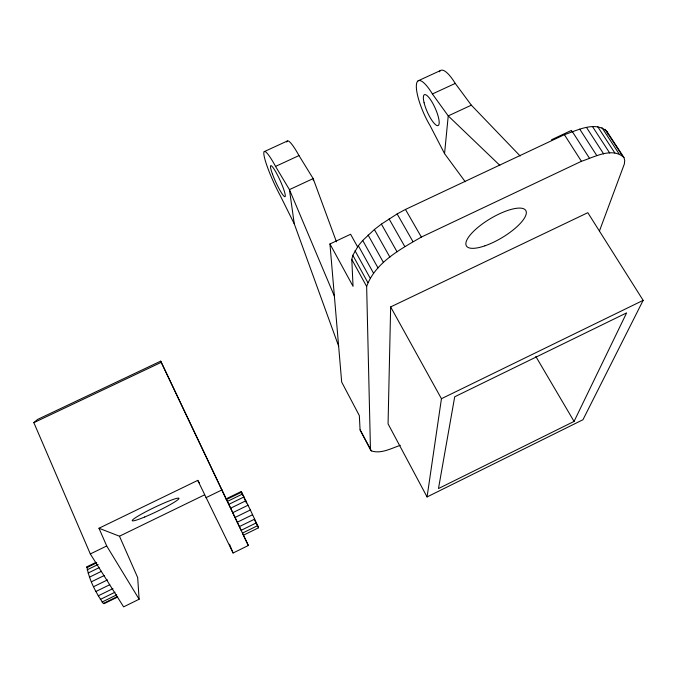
<?xml version="1.0" encoding="UTF-8"?>
<svg xmlns="http://www.w3.org/2000/svg" width="677" height="677" viewBox="0 0 677 677"><rect width="100%" height="100%" fill="white"/><g stroke="black" fill="none" stroke-linecap="round" stroke-linejoin="round"><path stroke-width="1.02" d="M390.654 306.918L388.065 423.853L427.069 496.943L582.965 419.723L643.15 300.351L587.814 212.688L390.654 306.918L441.446 398.711L427.069 496.943M444.552 153.628L448.233 115.902L432.408 93.968A32.081 8.302 66.1 0 0 416.38 85.09A32.081 8.302 66.1 0 0 430.098 125.651L444.552 153.628L465.226 181.741M117.713 596.97L104.08 603.664L103.344 603.486C95.787 592.603 89.009 579.817 86.961 566.742L96.041 562.316M357.701 247.08L350.601 234.259L329.953 243.965L353.047 286.312L351.795 259.426L352.827 255.305L358.328 245.726L362.72 240.462L374.381 229.528L381.413 224.104L397.137 213.94L405.464 209.438L564.39 134.681C577.126 130.492 595.642 120.481 607.117 131.753L623.94 157.479L624.719 160.424L624.355 163.961L599.424 231.069M400.285 445.339C391.213 448.343 380.982 454.182 371.334 450.874L370.463 449.646L366.646 286.456C375.337 262.431 400.429 249.178 421.356 237.077L581.425 161.304C594.093 157.208 612.245 146.74 623.94 157.479M574.062 421.424L626.623 312.884L454.707 396.79L438.484 488.549L574.062 421.424L535.829 356.474M33.85 422.66L37.438 419.512L160.686 361.163L161.278 362.322L248.341 545.493L233.1 552.999L197.752 480.382L98.977 528.246L106.704 545.975L139.124 599.23L123.612 606.871L90.32 553.947L33.85 422.66L161.278 362.322M102.058 602.048L116.715 594.855M226.423 499.431L226.16 498.864L241.249 491.51L250.355 509.976L257.675 525.64L242.451 533.104L243.238 534.771M103.344 603.486L117.028 596.767M243.441 535.202L258.546 527.789L257.675 525.64M91.463 581.771L104.368 575.467M232.753 512.684L248.07 505.203M93.646 586.671L107.482 579.901M256.397 522.839L241.139 530.328L235.029 517.465L250.355 509.976M237.288 522.229L252.606 514.723M95.956 591.47L109.784 584.7M239.379 526.613L254.67 519.115M98.233 595.828L112.966 588.609M100.314 599.433L115.014 592.223M86.741 567.681L96.769 562.79M235.029 517.465L226.482 499.533L241.63 492.154M87.13 569.831L98.106 564.474M227.379 501.403L242.586 493.99M441.446 398.711L643.15 300.351M88.086 573.047L99.104 567.673M228.792 504.365L244.042 496.926M89.567 577.126L101.525 571.278M230.62 508.215L245.912 500.743M98.977 528.246L119.465 536.209L204.479 494.887M90.32 553.947L106.704 545.975M205.91 497.722L221.988 489.903M551.51 139.767L571.405 130.407L572.547 132.184M520.173 155.998L471.344 105.172L448.233 115.902L499.838 165.357M264.25 151.623L287.243 141.044M418.107 80.825L440.515 70.518M338.627 346.099L294.275 223.85L280.1 195.306A32.496 4.392 65.4 0 1 263.996 155.245A32.496 4.392 65.4 0 1 275.547 166.407L298.989 155.583L313.163 178.601L336.444 241.799M432.408 93.968L455.249 83.415L471.344 105.172M86.961 566.742L87.756 567.055M329.953 243.965L341.682 382.073L359.343 415.61L360.071 429.836L371.334 450.874M605.103 129.349L622.011 155.219M601.98 127.691L618.964 153.696M597.799 126.819L614.834 152.951M592.629 126.768L609.698 153.019M586.561 127.538L603.656 153.907M579.74 129.138L596.826 155.608M572.293 131.533L589.362 158.096M564.39 134.681L581.425 161.304M197.752 480.382L199.368 482.929M275.547 166.407L289.434 189.619L334.379 296.137M258.546 527.789L257.099 525.064M405.464 209.438L421.356 237.077M397.137 213.94L412.945 241.604M389.055 218.866L404.778 246.538M381.413 224.104L397.035 251.768M374.381 229.528L389.901 257.158M368.102 235.021L383.512 262.591M362.72 240.462L378.011 267.957M358.328 245.726L373.501 273.127M355.01 250.71L370.074 277.993M352.827 255.305L367.78 282.47M351.795 259.426L366.646 286.456M360.071 429.836L370.463 449.646M256.735 524.32L254.696 520.19M226.16 498.864L226.482 499.533M243.348 535.101L248.341 545.493M226.16 499.067L160.686 361.163M246.436 502.96L243.525 496.706M243.094 495.767L241.249 491.51M119.465 536.209L137.676 577.557L139.124 599.23M229.486 544.24L233.1 552.999M607.117 131.753L607.777 134.054M294.275 223.85L289.434 189.619L313.163 178.601L313.375 180.649M439.398 71.779A32.022 8.86 66.3 0 1 455.249 83.415M286.743 142.035A32.428 4.976 65.5 0 1 298.989 155.583M144.709 516.983A25.861 2.361 -25.6 0 0 178.931 498.306A25.861 2.361 -25.6 0 0 143.185 513.174A25.861 2.361 -25.6 0 0 144.709 516.983M484.969 245.802A34.552 11.145 -30.8 0 0 526.021 210.979A34.552 11.145 -30.8 0 0 477.327 227.895A34.552 11.145 -30.8 0 0 484.969 245.802M424.09 102.76A16.883 4.367 66.1 0 0 437.748 125.651A16.883 4.367 66.1 0 0 431.977 101.948A16.883 4.367 66.1 0 0 424.09 102.76M272.509 174.209A17.094 2.31 65.4 0 0 285.017 196.694A17.094 2.31 65.4 0 0 276.148 172.559A17.094 2.31 65.4 0 0 272.509 174.209"/></g></svg>
